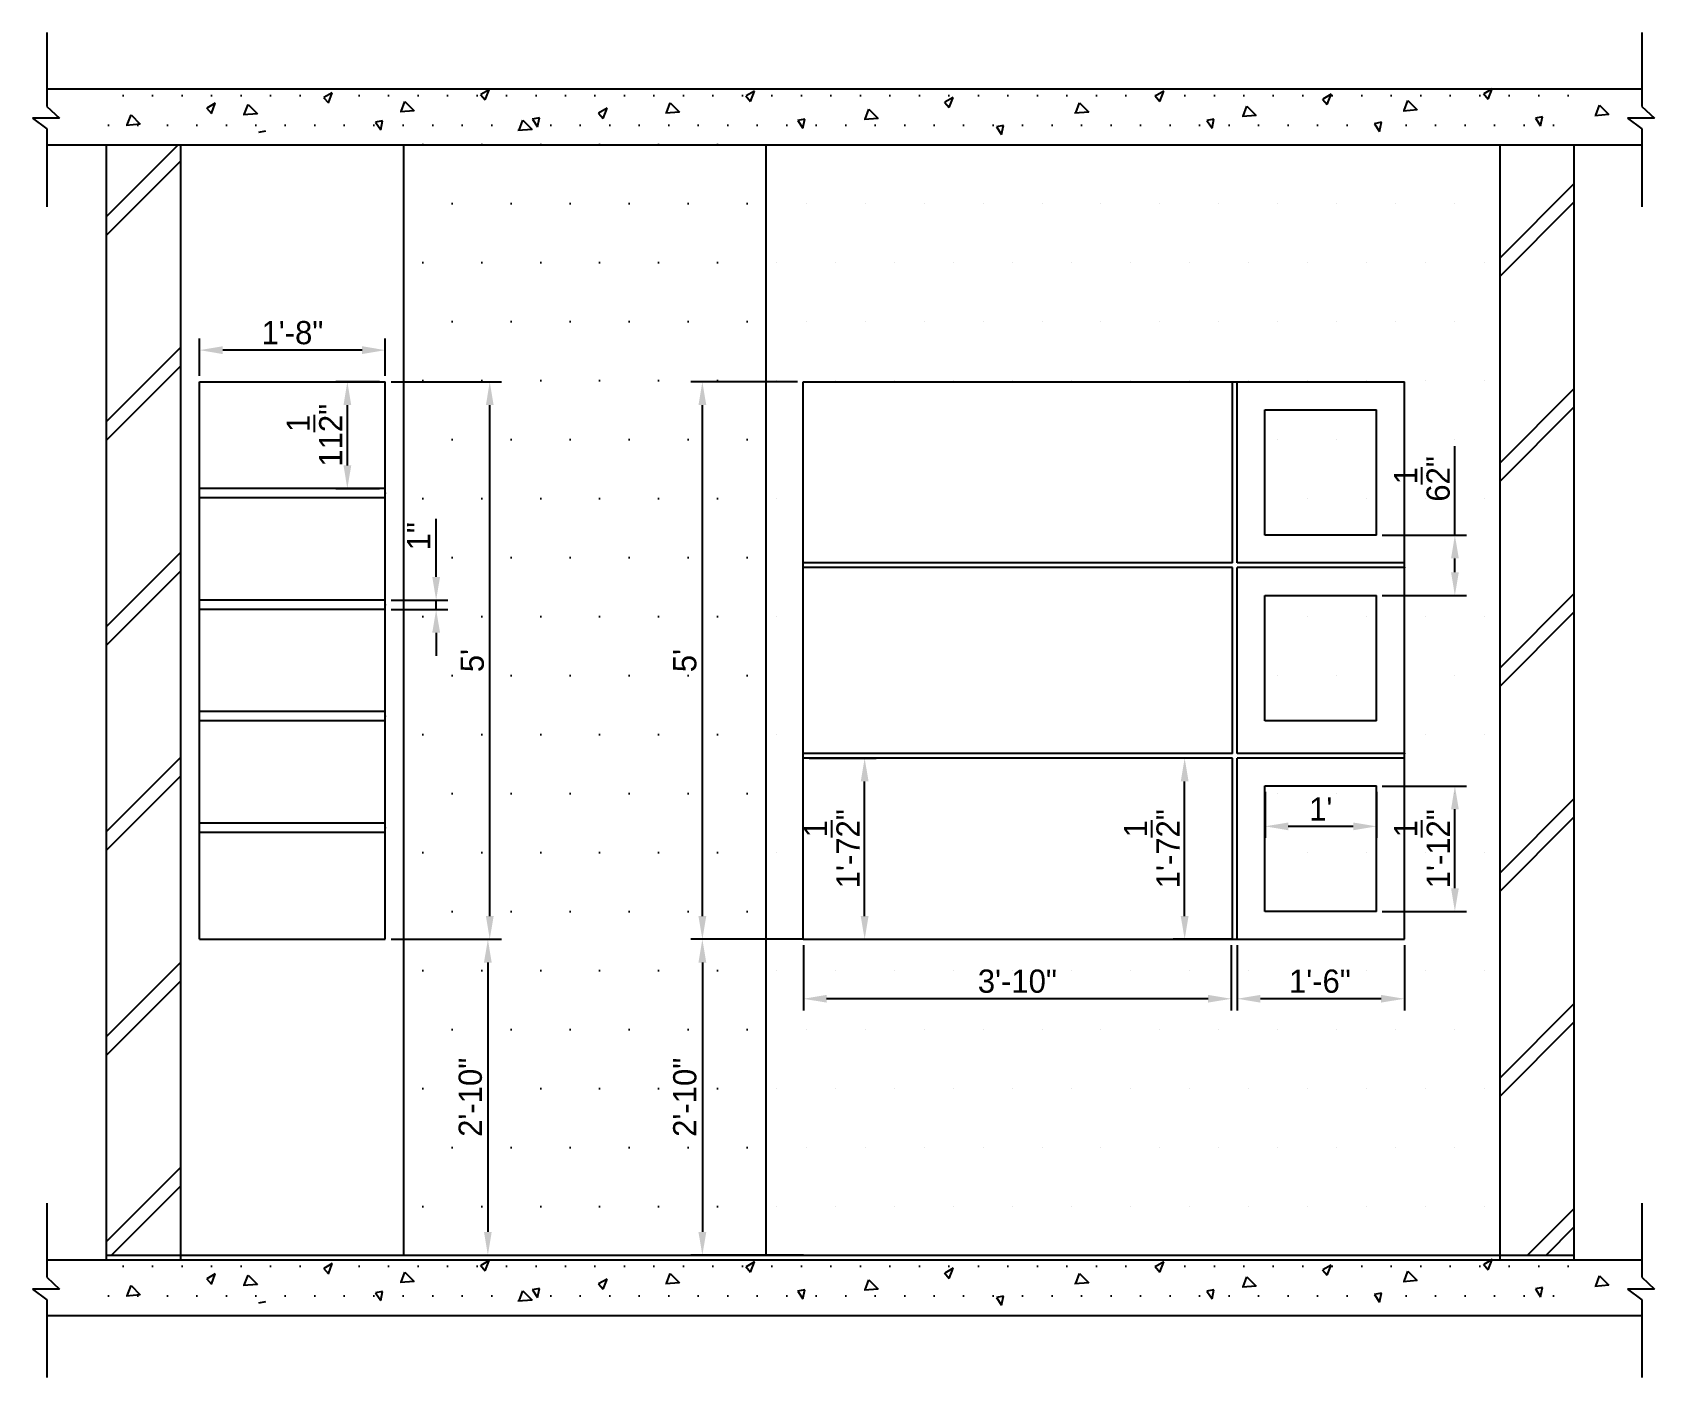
# Model space of a CAD drawing. Header units: millimetres. Extents: x 543 to 4497, y -1075 to 1315.
# Drawn here: x 3640.5 to 3815.1, y -609.1 to -464.3 of the extents above; entities that cross this region are included whole.
import ezdxf

# ---------------------------------------------------------------- set-up
doc = ezdxf.new("R2010")
doc.units = ezdxf.units.MM
doc.dimstyles.new('ISO-25', dxfattribs={"dimtxt": 2.5, "dimasz": 2.5, "dimexe": 1.25, "dimexo": 0.625, "dimtad": 1, "dimlunit": 4, "dimtxsty": 'Standard', "dimcen": 2.5, "dimadec": 0, "dimazin": 0, "dimtfac": 1, "dimtmove": 0, "dimatfit": 3, "dimfxl": 1, "dimarcsym": 0})

# ---------------------------------------------------------------- blocks, each defined once
blk = doc.blocks.new('*D64')
at = {"color": 0, "lineweight": -2}
for p, q in [((3658.49, -501.28), (3658.49, -497.25)), ((3678.49, -501.28), (3678.49, -497.25)), ((3675.99, -498.5), (3660.99, -498.5))]:
    blk.add_line(p, q, dxfattribs=at)
for points in [[(3660.99, -498.08), (3660.99, -498.92), (3658.49, -498.5)], [(3675.99, -498.08), (3675.99, -498.92), (3678.49, -498.5)]]:
    blk.add_solid(points, dxfattribs=at)
at = {"layer": 'Defpoints', "color": 0, "lineweight": -2}
for p in [(3658.49, -498.5), (3658.49, -501.91), (3678.49, -501.91)]:
    blk.add_point(p, dxfattribs=at)
at = {"color": 0, "lineweight": -2, "insert": (3668.49, -496.63), "char_height": 2.5, "attachment_point": 5}
blk.add_mtext('1\'-8"', dxfattribs=at)
blk = doc.blocks.new('*D65')
at = {"color": 0, "lineweight": -2}
for p, q in [((3677.86, -501.91), (3673.15, -501.91)), ((3674.4, -510.91), (3674.4, -504.41)), ((3677.86, -513.41), (3673.15, -513.41))]:
    blk.add_line(p, q, dxfattribs=at)
for points in [[(3673.99, -504.41), (3674.82, -504.41), (3674.4, -501.91)], [(3673.99, -510.91), (3674.82, -510.91), (3674.4, -513.41)]]:
    blk.add_solid(points, dxfattribs=at)
at = {"layer": 'Defpoints', "color": 0, "lineweight": -2}
for p in [(3674.4, -501.91), (3678.49, -501.91), (3678.49, -513.41)]:
    blk.add_point(p, dxfattribs=at)
at = {"color": 0, "lineweight": -2, "insert": (3670.86, -507.66), "char_height": 2.5, "attachment_point": 5, "rotation": 90}
blk.add_mtext('11{\\H1.000000x;\\S1/2;}"', dxfattribs=at)
blk = doc.blocks.new('*D66')
at = {"color": 0, "lineweight": -2}
for p, q in [((3683.96, -522.91), (3683.96, -516.66)), ((3679.11, -525.41), (3685.21, -525.41)), ((3683.96, -526.41), (3683.96, -525.41)), ((3679.11, -526.41), (3685.21, -526.41)), ((3683.96, -528.91), (3683.96, -531.41))]:
    blk.add_line(p, q, dxfattribs=at)
for points in [[(3683.54, -522.91), (3684.38, -522.91), (3683.96, -525.41)], [(3683.54, -528.91), (3684.38, -528.91), (3683.96, -526.41)]]:
    blk.add_solid(points, dxfattribs=at)
at = {"layer": 'Defpoints', "color": 0, "lineweight": -2}
for p in [(3678.49, -525.41), (3683.96, -525.41), (3678.49, -526.41)]:
    blk.add_point(p, dxfattribs=at)
at = {"color": 0, "lineweight": -2, "insert": (3682.08, -518.53), "char_height": 2.5, "attachment_point": 5, "rotation": 90}
blk.add_mtext('1"', dxfattribs=at)
blk = doc.blocks.new('*D67')
at = {"color": 0, "lineweight": -2}
for p, q in [((3679.11, -501.91), (3690.98, -501.91)), ((3689.73, -559.41), (3689.73, -504.41)), ((3679.11, -561.91), (3690.98, -561.91))]:
    blk.add_line(p, q, dxfattribs=at)
for points in [[(3689.32, -504.41), (3690.15, -504.41), (3689.73, -501.91)], [(3689.32, -559.41), (3690.15, -559.41), (3689.73, -561.91)]]:
    blk.add_solid(points, dxfattribs=at)
at = {"layer": 'Defpoints', "color": 0, "lineweight": -2}
for p in [(3678.49, -501.91), (3689.73, -501.91), (3678.49, -561.91)]:
    blk.add_point(p, dxfattribs=at)
at = {"color": 0, "lineweight": -2, "insert": (3687.86, -531.91), "char_height": 2.5, "attachment_point": 5, "rotation": 90}
blk.add_mtext("5'", dxfattribs=at)
blk = doc.blocks.new('*D68')
at = {"color": 0, "lineweight": -2}
for p, q in [((3679.11, -561.91), (3690.78, -561.91)), ((3689.53, -564.41), (3689.53, -593.41)), ((3679.11, -595.91), (3690.78, -595.91))]:
    blk.add_line(p, q, dxfattribs=at)
for points in [[(3689.11, -564.41), (3689.94, -564.41), (3689.53, -561.91)], [(3689.11, -593.41), (3689.94, -593.41), (3689.53, -595.91)]]:
    blk.add_solid(points, dxfattribs=at)
at = {"layer": 'Defpoints', "color": 0, "lineweight": -2}
for p in [(3678.49, -561.91), (3678.49, -595.91), (3689.53, -595.91)]:
    blk.add_point(p, dxfattribs=at)
at = {"color": 0, "lineweight": -2, "insert": (3687.65, -578.91), "char_height": 2.5, "attachment_point": 5, "rotation": 90}
blk.add_mtext('2\'-10"', dxfattribs=at)
blk = doc.blocks.new('*D69')
at = {"color": 0, "lineweight": -2}
for p, q in [((3724.11, -542.41), (3731.34, -542.41)), ((3730.09, -559.41), (3730.09, -544.91)), ((3724.11, -561.91), (3731.34, -561.91))]:
    blk.add_line(p, q, dxfattribs=at)
for points in [[(3729.67, -544.91), (3730.51, -544.91), (3730.09, -542.41)], [(3729.67, -559.41), (3730.51, -559.41), (3730.09, -561.91)]]:
    blk.add_solid(points, dxfattribs=at)
at = {"layer": 'Defpoints', "color": 0, "lineweight": -2}
for p in [(3723.49, -542.41), (3730.09, -542.41), (3723.49, -561.91)]:
    blk.add_point(p, dxfattribs=at)
at = {"color": 0, "lineweight": -2, "insert": (3726.55, -552.16), "char_height": 2.5, "attachment_point": 5, "rotation": 90}
blk.add_mtext('1\'-7{\\H1.000000x;\\S1/2;}"', dxfattribs=at)
blk = doc.blocks.new('*D70')
at = {"color": 0, "lineweight": -2}
for p, q in [((3773.19, -546.03), (3773.19, -551)), ((3785.19, -546.03), (3785.19, -551)), ((3782.69, -549.75), (3775.69, -549.75))]:
    blk.add_line(p, q, dxfattribs=at)
for points in [[(3775.69, -549.34), (3775.69, -550.17), (3773.19, -549.75)], [(3782.69, -549.34), (3782.69, -550.17), (3785.19, -549.75)]]:
    blk.add_solid(points, dxfattribs=at)
at = {"layer": 'Defpoints', "color": 0, "lineweight": -2}
for p in [(3773.19, -545.41), (3785.19, -545.41), (3773.19, -549.75)]:
    blk.add_point(p, dxfattribs=at)
at = {"color": 0, "lineweight": -2, "insert": (3779.19, -547.88), "char_height": 2.5, "attachment_point": 5}
blk.add_mtext("1'", dxfattribs=at)
blk = doc.blocks.new('*D71')
at = {"color": 0, "lineweight": -2}
for p, q in [((3785.81, -545.41), (3794.88, -545.41)), ((3793.63, -556.41), (3793.63, -547.91)), ((3785.81, -558.91), (3794.88, -558.91))]:
    blk.add_line(p, q, dxfattribs=at)
for points in [[(3793.22, -547.91), (3794.05, -547.91), (3793.63, -545.41)], [(3793.22, -556.41), (3794.05, -556.41), (3793.63, -558.91)]]:
    blk.add_solid(points, dxfattribs=at)
at = {"layer": 'Defpoints', "color": 0, "lineweight": -2}
for p in [(3785.19, -545.41), (3793.63, -545.41), (3785.19, -558.91)]:
    blk.add_point(p, dxfattribs=at)
at = {"color": 0, "lineweight": -2, "insert": (3790.09, -552.16), "char_height": 2.5, "attachment_point": 5, "rotation": 90}
blk.add_mtext('1\'-1{\\H1.000000x;\\S1/2;}"', dxfattribs=at)
blk = doc.blocks.new('*D72')
at = {"color": 0, "lineweight": -2}
for p, q in [((3722.86, -501.91), (3711.37, -501.91)), ((3712.62, -559.41), (3712.62, -504.41)), ((3722.86, -561.91), (3711.37, -561.91))]:
    blk.add_line(p, q, dxfattribs=at)
for points in [[(3712.2, -504.41), (3713.04, -504.41), (3712.62, -501.91)], [(3712.2, -559.41), (3713.04, -559.41), (3712.62, -561.91)]]:
    blk.add_solid(points, dxfattribs=at)
at = {"layer": 'Defpoints', "color": 0, "lineweight": -2}
for p in [(3712.62, -501.91), (3723.49, -501.91), (3723.49, -561.91)]:
    blk.add_point(p, dxfattribs=at)
at = {"color": 0, "lineweight": -2, "insert": (3710.74, -531.91), "char_height": 2.5, "attachment_point": 5, "rotation": 90}
blk.add_mtext("5'", dxfattribs=at)
blk = doc.blocks.new('*D73')
at = {"color": 0, "lineweight": -2}
for p, q in [((3723.49, -561.91), (3711.37, -561.91)), ((3712.62, -564.41), (3712.62, -593.41)), ((3723.49, -595.91), (3711.37, -595.91))]:
    blk.add_line(p, q, dxfattribs=at)
for points in [[(3712.2, -564.41), (3713.04, -564.41), (3712.62, -561.91)], [(3712.2, -593.41), (3713.04, -593.41), (3712.62, -595.91)]]:
    blk.add_solid(points, dxfattribs=at)
at = {"layer": 'Defpoints', "color": 0, "lineweight": -2}
for p in [(3724.11, -561.91), (3712.62, -595.91), (3724.11, -595.91)]:
    blk.add_point(p, dxfattribs=at)
at = {"color": 0, "lineweight": -2, "insert": (3710.74, -578.91), "char_height": 2.5, "attachment_point": 5, "rotation": 90}
blk.add_mtext('2\'-10"', dxfattribs=at)
blk = doc.blocks.new('*D74')
at = {"color": 0, "lineweight": -2}
for p, q in [((3769.56, -542.41), (3763.29, -542.41)), ((3764.54, -559.41), (3764.54, -544.91)), ((3769.56, -561.91), (3763.29, -561.91))]:
    blk.add_line(p, q, dxfattribs=at)
for points in [[(3764.12, -544.91), (3764.96, -544.91), (3764.54, -542.41)], [(3764.12, -559.41), (3764.96, -559.41), (3764.54, -561.91)]]:
    blk.add_solid(points, dxfattribs=at)
at = {"layer": 'Defpoints', "color": 0, "lineweight": -2}
for p in [(3764.54, -542.41), (3770.19, -542.41), (3770.19, -561.91)]:
    blk.add_point(p, dxfattribs=at)
at = {"color": 0, "lineweight": -2, "insert": (3761, -552.16), "char_height": 2.5, "attachment_point": 5, "rotation": 90}
blk.add_mtext('1\'-7{\\H1.000000x;\\S1/2;}"', dxfattribs=at)
blk = doc.blocks.new('*D75')
at = {"color": 0, "lineweight": -2}
for p, q in [((3793.63, -518.41), (3793.63, -508.82)), ((3785.81, -518.41), (3794.88, -518.41)), ((3793.63, -522.41), (3793.63, -520.91)), ((3785.81, -524.91), (3794.88, -524.91))]:
    blk.add_line(p, q, dxfattribs=at)
for points in [[(3793.22, -520.91), (3794.05, -520.91), (3793.63, -518.41)], [(3793.22, -522.41), (3794.05, -522.41), (3793.63, -524.91)]]:
    blk.add_solid(points, dxfattribs=at)
at = {"layer": 'Defpoints', "color": 0, "lineweight": -2}
for p in [(3785.19, -518.41), (3793.63, -518.41), (3785.19, -524.91)]:
    blk.add_point(p, dxfattribs=at)
at = {"color": 0, "lineweight": -2, "insert": (3790.09, -512.36), "char_height": 2.5, "attachment_point": 5, "rotation": 90}
blk.add_mtext('6{\\H1.000000x;\\S1/2;}"', dxfattribs=at)
blk = doc.blocks.new('*D76')
at = {"color": 0, "lineweight": -2}
for p, q in [((3770.19, -562.53), (3770.19, -569.56)), ((3788.19, -562.53), (3788.19, -569.56)), ((3785.69, -568.31), (3772.69, -568.31))]:
    blk.add_line(p, q, dxfattribs=at)
for points in [[(3772.69, -567.89), (3772.69, -568.72), (3770.19, -568.31)], [(3785.69, -567.89), (3785.69, -568.72), (3788.19, -568.31)]]:
    blk.add_solid(points, dxfattribs=at)
at = {"layer": 'Defpoints', "color": 0, "lineweight": -2}
for p in [(3770.19, -561.91), (3788.19, -561.91), (3770.19, -568.31)]:
    blk.add_point(p, dxfattribs=at)
at = {"color": 0, "lineweight": -2, "insert": (3779.1, -566.43), "char_height": 2.5, "attachment_point": 5}
blk.add_mtext('1\'-6"', dxfattribs=at)
blk = doc.blocks.new('*D77')
at = {"color": 0, "lineweight": -2}
for p, q in [((3723.49, -562.53), (3723.49, -569.56)), ((3769.56, -562.53), (3769.56, -569.56)), ((3767.06, -568.31), (3725.99, -568.31))]:
    blk.add_line(p, q, dxfattribs=at)
for points in [[(3725.99, -567.89), (3725.99, -568.72), (3723.49, -568.31)], [(3767.06, -567.89), (3767.06, -568.72), (3769.56, -568.31)]]:
    blk.add_solid(points, dxfattribs=at)
at = {"layer": 'Defpoints', "color": 0, "lineweight": -2}
for p in [(3723.49, -561.91), (3769.56, -561.91), (3723.49, -568.31)]:
    blk.add_point(p, dxfattribs=at)
at = {"color": 0, "lineweight": -2, "insert": (3746.53, -566.43), "char_height": 2.5, "attachment_point": 5}
blk.add_mtext('3\'-10"', dxfattribs=at)

msp = doc.modelspace()

# ---------------------------------------------------------------- hatches: boundary and pattern name
at = {"lineweight": -2}
h = msp.add_hatch(dxfattribs=at)
h.set_pattern_fill('DOTS', color=256, scale=2, style=0)
h.set_pattern_definition([(0, (391.1214, 8.3294), (1.5875, 3.175), [0, -3.175])])
h.paths.add_polyline_path([(3806.489, -470.406), (3797.64, -470.406), (3797.23, -471.485), (3796.741, -470.911), (3797.604, -470.406), (3648.489, -470.406), (3648.489, -476.406), (3806.489, -476.406)])
h.paths.add_polyline_path([(3738.714, -471.827), (3739.624, -471.295), (3739.204, -472.401)], flags=16)
h.paths.add_polyline_path([(3731.558, -473.558), (3730.143, -473.67), (3730.555, -472.557)], flags=16)
h.paths.add_polyline_path([(3745.038, -474.304), (3744.837, -475.287), (3744.272, -474.457)], flags=16)
h.paths.add_polyline_path([(3723.643, -473.625), (3723.442, -474.608), (3722.877, -473.778)], flags=16)
h.paths.add_polyline_path([(3752.802, -472.992), (3753.215, -471.879), (3754.217, -472.88)], flags=16)
h.paths.add_polyline_path([(3718.229, -470.616), (3717.809, -471.721), (3717.319, -471.148)], flags=16)
h.paths.add_polyline_path([(3761.374, -471.149), (3762.284, -470.617), (3761.863, -471.723)], flags=16)
h.paths.add_polyline_path([(3710.163, -472.879), (3708.748, -472.99), (3709.16, -471.878)], flags=16)
h.paths.add_polyline_path([(3767.698, -473.626), (3767.497, -474.609), (3766.931, -473.779)], flags=16)
h.paths.add_polyline_path([(3702.361, -472.472), (3701.94, -473.578), (3701.451, -473.004)], flags=16)
h.paths.add_polyline_path([(3770.831, -473.342), (3771.244, -472.229), (3772.246, -473.23)], flags=16)
h.paths.add_polyline_path([(3695.085, -473.479), (3694.884, -474.462), (3694.318, -473.632)], flags=16)
h.paths.add_polyline_path([(3694.294, -474.735), (3692.879, -474.846), (3693.292, -473.734)], flags=16)
h.paths.add_polyline_path([(3779.403, -471.499), (3780.313, -470.967), (3779.892, -472.073)], flags=16)
h.paths.add_polyline_path([(3689.671, -470.47), (3689.25, -471.575), (3688.761, -471.002)], flags=16)
h.paths.add_polyline_path([(3785.726, -473.976), (3785.525, -474.96), (3784.96, -474.129)], flags=16)
h.paths.add_polyline_path([(3788.169, -472.753), (3788.582, -471.641), (3789.584, -472.642)], flags=16)
h.paths.add_polyline_path([(3681.604, -472.733), (3680.189, -472.844), (3680.602, -471.732)], flags=16)
h.paths.add_polyline_path([(3678.192, -473.802), (3677.991, -474.785), (3677.426, -473.955)], flags=16)
h.paths.add_polyline_path([(3672.778, -470.793), (3672.358, -471.899), (3671.868, -471.325)], flags=16)
h.paths.add_polyline_path([(3803.064, -473.388), (3802.864, -474.371), (3802.298, -473.541)], flags=16)
h.paths.add_polyline_path([(3664.712, -473.056), (3663.297, -473.167), (3663.709, -472.055)], flags=16)
h.paths.add_polyline_path([(3660.18, -471.923), (3659.759, -473.029), (3659.27, -472.455)], flags=16)
h.paths.add_polyline_path([(3652.113, -474.186), (3650.698, -474.298), (3651.111, -473.185)], flags=16)
h = msp.add_hatch()
h.set_pattern_fill('DOTS', color=256, scale=4, style=0)
h.set_pattern_definition([(0, (609.108, -831.972), (3.175, 6.35), [0, -6.35])])
h.paths.add_polyline_path([(3719.489, -470.406), (3680.489, -470.406), (3680.489, -595.906), (3719.489, -595.906)])
h = msp.add_hatch(dxfattribs=at)
h.set_pattern_fill('DOTS', color=256, scale=2, style=0)
h.set_pattern_definition([(0, (391.1214, -117.6706), (1.5875, 3.175), [0, -3.175])])
h.paths.add_polyline_path([(3806.489, -596.406), (3797.64, -596.406), (3797.23, -597.485), (3796.741, -596.911), (3797.604, -596.406), (3648.489, -596.406), (3648.489, -602.406), (3806.489, -602.406)])
h.paths.add_polyline_path([(3738.714, -597.827), (3739.624, -597.295), (3739.204, -598.401)], flags=16)
h.paths.add_polyline_path([(3731.558, -599.558), (3730.143, -599.67), (3730.555, -598.557)], flags=16)
h.paths.add_polyline_path([(3745.038, -600.304), (3744.837, -601.287), (3744.272, -600.457)], flags=16)
h.paths.add_polyline_path([(3723.643, -599.625), (3723.442, -600.608), (3722.877, -599.778)], flags=16)
h.paths.add_polyline_path([(3752.802, -598.992), (3753.215, -597.879), (3754.217, -598.88)], flags=16)
h.paths.add_polyline_path([(3718.229, -596.616), (3717.809, -597.721), (3717.319, -597.148)], flags=16)
h.paths.add_polyline_path([(3761.374, -597.149), (3762.284, -596.617), (3761.863, -597.723)], flags=16)
h.paths.add_polyline_path([(3710.163, -598.879), (3708.748, -598.99), (3709.16, -597.878)], flags=16)
h.paths.add_polyline_path([(3767.698, -599.626), (3767.497, -600.609), (3766.931, -599.779)], flags=16)
h.paths.add_polyline_path([(3702.361, -598.472), (3701.94, -599.578), (3701.451, -599.004)], flags=16)
h.paths.add_polyline_path([(3770.831, -599.342), (3771.244, -598.229), (3772.246, -599.23)], flags=16)
h.paths.add_polyline_path([(3695.085, -599.479), (3694.884, -600.462), (3694.318, -599.632)], flags=16)
h.paths.add_polyline_path([(3694.294, -600.735), (3692.879, -600.846), (3693.292, -599.734)], flags=16)
h.paths.add_polyline_path([(3779.403, -597.499), (3780.313, -596.967), (3779.892, -598.073)], flags=16)
h.paths.add_polyline_path([(3689.671, -596.47), (3689.25, -597.575), (3688.761, -597.002)], flags=16)
h.paths.add_polyline_path([(3785.726, -599.976), (3785.525, -600.96), (3784.96, -600.129)], flags=16)
h.paths.add_polyline_path([(3788.169, -598.753), (3788.582, -597.641), (3789.584, -598.642)], flags=16)
h.paths.add_polyline_path([(3681.604, -598.733), (3680.189, -598.844), (3680.602, -597.732)], flags=16)
h.paths.add_polyline_path([(3678.192, -599.802), (3677.991, -600.785), (3677.426, -599.955)], flags=16)
h.paths.add_polyline_path([(3672.778, -596.793), (3672.358, -597.899), (3671.868, -597.325)], flags=16)
h.paths.add_polyline_path([(3803.064, -599.388), (3802.864, -600.371), (3802.298, -599.541)], flags=16)
h.paths.add_polyline_path([(3664.712, -599.056), (3663.297, -599.167), (3663.709, -598.055)], flags=16)
h.paths.add_polyline_path([(3660.18, -597.923), (3659.759, -599.029), (3659.27, -598.455)], flags=16)
h.paths.add_polyline_path([(3652.113, -600.186), (3650.698, -600.298), (3651.111, -599.185)], flags=16)

# ---------------------------------------------------------------- linework, layer by layer
for p, q in [((3642.063, -464.307), (3642.063, -472.285)), ((3813.766, -464.307), (3813.766, -472.285)), ((3813.766, -470.406), (3642.063, -470.406)), ((3671.848, -471.301), (3672.358, -471.899)), ((3672.778, -470.793), (3671.87, -471.324)), ((3672.358, -471.899), (3672.778, -470.793)), ((3688.741, -470.978), (3689.25, -471.575)), ((3689.671, -470.47), (3688.763, -471)), ((3689.25, -471.575), (3689.671, -470.47)), ((3717.299, -471.124), (3717.809, -471.721)), ((3718.229, -470.616), (3717.321, -471.146)), ((3717.809, -471.721), (3718.229, -470.616)), ((3739.624, -471.295), (3738.716, -471.826)), ((3739.204, -472.401), (3739.624, -471.295)), ((3761.354, -471.126), (3761.863, -471.723)), ((3762.284, -470.617), (3761.376, -471.148)), ((3761.863, -471.723), (3762.284, -470.617)), ((3779.383, -471.476), (3779.892, -472.073)), ((3780.313, -470.967), (3779.405, -471.498)), ((3779.892, -472.073), (3780.313, -470.967)), ((3796.721, -470.887), (3797.23, -471.485)), ((3797.651, -470.379), (3796.743, -470.91)), ((3797.23, -471.485), (3797.651, -470.379)), ((3642.063, -472.285), (3643.423, -473.548)), ((3650.71, -474.266), (3651.111, -473.185)), ((3651.111, -473.185), (3652.113, -474.186)), ((3659.25, -472.432), (3659.759, -473.029)), ((3660.18, -471.923), (3659.272, -472.454)), ((3659.759, -473.029), (3660.18, -471.923)), ((3664.712, -473.056), (3663.188, -473.176)), ((3663.308, -473.136), (3663.709, -472.055)), ((3663.709, -472.055), (3664.712, -473.056)), ((3681.604, -472.733), (3680.081, -472.853)), ((3680.201, -472.813), (3680.602, -471.732)), ((3680.602, -471.732), (3681.604, -472.733)), ((3701.431, -472.98), (3701.94, -473.578)), ((3702.361, -472.472), (3701.453, -473.003)), ((3701.94, -473.578), (3702.361, -472.472)), ((3710.163, -472.879), (3708.639, -472.999)), ((3708.759, -472.959), (3709.16, -471.878)), ((3709.16, -471.878), (3710.163, -472.879)), ((3730.154, -473.638), (3730.555, -472.557)), ((3730.555, -472.557), (3731.558, -473.558)), ((3738.694, -471.804), (3739.204, -472.401)), ((3754.217, -472.88), (3752.694, -473)), ((3752.814, -472.96), (3753.215, -471.879)), ((3753.215, -471.879), (3754.217, -472.88)), ((3772.246, -473.23), (3770.723, -473.35)), ((3770.843, -473.31), (3771.244, -472.229)), ((3771.244, -472.229), (3772.246, -473.23)), ((3789.584, -472.642), (3788.061, -472.762)), ((3788.181, -472.722), (3788.582, -471.641)), ((3788.582, -471.641), (3789.584, -472.642)), ((3810.205, -473.146), (3808.681, -473.266)), ((3808.802, -473.226), (3809.203, -472.145)), ((3809.203, -472.145), (3810.205, -473.146)), ((3813.766, -472.285), (3815.126, -473.548)), ((3643.423, -473.548), (3640.5, -473.548)), ((3640.5, -473.548), (3642.063, -474.694)), ((3642.063, -474.694), (3642.063, -483.076)), ((3652.113, -474.186), (3650.59, -474.306)), ((3665.593, -474.932), (3664.823, -475.086)), ((3678.192, -473.802), (3677.422, -473.956)), ((3677.428, -473.959), (3677.991, -474.785)), ((3677.991, -474.785), (3678.192, -473.802)), ((3694.294, -474.735), (3692.77, -474.855)), ((3692.891, -474.815), (3693.292, -473.734)), ((3693.292, -473.734), (3694.294, -474.735)), ((3695.085, -473.479), (3694.314, -473.632)), ((3694.321, -473.636), (3694.884, -474.462)), ((3694.884, -474.462), (3695.085, -473.479)), ((3723.643, -473.625), (3722.873, -473.779)), ((3722.88, -473.782), (3723.442, -474.608)), ((3723.442, -474.608), (3723.643, -473.625)), ((3731.558, -473.558), (3730.034, -473.678)), ((3745.038, -474.304), (3744.268, -474.458)), ((3744.275, -474.461), (3744.837, -475.287)), ((3744.837, -475.287), (3745.038, -474.304)), ((3767.698, -473.626), (3766.927, -473.78)), ((3766.934, -473.783), (3767.497, -474.609)), ((3767.497, -474.609), (3767.698, -473.626)), ((3785.726, -473.976), (3784.956, -474.13)), ((3784.963, -474.134), (3785.525, -474.96)), ((3785.525, -474.96), (3785.726, -473.976)), ((3803.064, -473.388), (3802.294, -473.542)), ((3802.301, -473.545), (3802.864, -474.371)), ((3802.864, -474.371), (3803.064, -473.388)), ((3815.126, -473.548), (3812.204, -473.548)), ((3812.204, -473.548), (3813.766, -474.694)), ((3813.766, -474.694), (3813.766, -483.076)), ((3642.063, -476.406), (3813.766, -476.406)), ((3648.489, -484.123), (3656.205, -476.406)), ((3648.489, -596.406), (3648.489, -476.406)), ((3656.489, -596.406), (3656.489, -476.406)), ((3680.489, -595.906), (3680.489, -476.406)), ((3719.489, -595.906), (3719.489, -476.406)), ((3720.608, -476.372), (3720.608, -476.372)), ((3726.958, -476.372), (3726.958, -476.372)), ((3733.308, -476.372), (3733.308, -476.372)), ((3739.658, -476.372), (3739.658, -476.372)), ((3746.008, -476.372), (3746.008, -476.372)), ((3752.358, -476.372), (3752.358, -476.372)), ((3758.708, -476.372), (3758.708, -476.372)), ((3765.058, -476.372), (3765.058, -476.372)), ((3771.408, -476.372), (3771.408, -476.372)), ((3777.758, -476.372), (3777.758, -476.372)), ((3784.108, -476.372), (3784.108, -476.372)), ((3790.458, -476.372), (3790.458, -476.372)), ((3796.808, -476.372), (3796.808, -476.372)), ((3798.489, -596.406), (3798.489, -476.406)), ((3806.489, -596.406), (3806.489, -476.406)), ((3648.489, -486.123), (3656.489, -478.123)), ((3798.489, -488.555), (3806.489, -480.555)), ((3723.783, -482.722), (3723.783, -482.722)), ((3730.133, -482.722), (3730.133, -482.722)), ((3736.483, -482.722), (3736.483, -482.722)), ((3742.833, -482.722), (3742.833, -482.722)), ((3749.183, -482.722), (3749.183, -482.722)), ((3755.533, -482.722), (3755.533, -482.722)), ((3761.883, -482.722), (3761.883, -482.722)), ((3768.233, -482.722), (3768.233, -482.722)), ((3774.583, -482.722), (3774.583, -482.722)), ((3780.933, -482.722), (3780.933, -482.722)), ((3787.283, -482.722), (3787.283, -482.722)), ((3793.633, -482.722), (3793.633, -482.722)), ((3798.489, -490.555), (3806.489, -482.555)), ((3720.608, -489.072), (3720.608, -489.072)), ((3726.958, -489.072), (3726.958, -489.072)), ((3733.308, -489.072), (3733.308, -489.072)), ((3739.658, -489.072), (3739.658, -489.072)), ((3746.008, -489.072), (3746.008, -489.072)), ((3752.358, -489.072), (3752.358, -489.072)), ((3758.708, -489.072), (3758.708, -489.072)), ((3765.058, -489.072), (3765.058, -489.072)), ((3771.408, -489.072), (3771.408, -489.072)), ((3777.758, -489.072), (3777.758, -489.072)), ((3784.108, -489.072), (3784.108, -489.072)), ((3790.458, -489.072), (3790.458, -489.072)), ((3796.808, -489.072), (3796.808, -489.072)), ((3723.783, -495.422), (3723.783, -495.422)), ((3730.133, -495.422), (3730.133, -495.422)), ((3736.483, -495.422), (3736.483, -495.422)), ((3742.833, -495.422), (3742.833, -495.422)), ((3749.183, -495.422), (3749.183, -495.422)), ((3755.533, -495.422), (3755.533, -495.422)), ((3761.883, -495.422), (3761.883, -495.422)), ((3768.233, -495.422), (3768.233, -495.422)), ((3774.583, -495.422), (3774.583, -495.422)), ((3780.933, -495.422), (3780.933, -495.422)), ((3787.283, -495.422), (3787.283, -495.422)), ((3793.633, -495.422), (3793.633, -495.422)), ((3648.489, -506.184), (3656.489, -498.184)), ((3648.489, -508.184), (3656.489, -500.184)), ((3658.489, -561.906), (3658.489, -501.906)), ((3658.489, -501.906), (3678.489, -501.906)), ((3678.489, -561.906), (3678.489, -501.906)), ((3720.608, -501.772), (3720.608, -501.772)), ((3723.489, -561.906), (3723.489, -501.906)), ((3723.489, -501.906), (3788.189, -501.906)), ((3726.958, -501.772), (3726.958, -501.772)), ((3733.308, -501.772), (3733.308, -501.772)), ((3739.658, -501.772), (3739.658, -501.772)), ((3746.008, -501.772), (3746.008, -501.772)), ((3752.358, -501.772), (3752.358, -501.772)), ((3758.708, -501.772), (3758.708, -501.772)), ((3765.058, -501.772), (3765.058, -501.772)), ((3769.689, -521.406), (3769.689, -501.906)), ((3770.189, -521.406), (3770.189, -501.906)), ((3771.408, -501.772), (3771.408, -501.772)), ((3777.758, -501.772), (3777.758, -501.772)), ((3784.108, -501.772), (3784.108, -501.772)), ((3788.189, -561.906), (3788.189, -501.906)), ((3790.458, -501.772), (3790.458, -501.772)), ((3796.808, -501.772), (3796.808, -501.772)), ((3798.489, -510.617), (3806.489, -502.617)), ((3798.489, -512.617), (3806.489, -504.617)), ((3773.189, -518.406), (3773.189, -504.906)), ((3773.189, -504.906), (3785.189, -504.906)), ((3785.189, -518.406), (3785.189, -504.906)), ((3774.583, -508.122), (3774.583, -508.122)), ((3780.933, -508.122), (3780.933, -508.122)), ((3793.633, -508.122), (3793.633, -508.122)), ((3678.489, -513.406), (3658.489, -513.406)), ((3678.489, -514.406), (3658.489, -514.406)), ((3720.608, -514.472), (3720.608, -514.472)), ((3777.758, -514.472), (3777.758, -514.472)), ((3784.108, -514.472), (3784.108, -514.472)), ((3790.458, -514.472), (3790.458, -514.472)), ((3796.808, -514.472), (3796.808, -514.472)), ((3785.189, -518.406), (3773.189, -518.406)), ((3648.489, -528.246), (3656.489, -520.246)), ((3769.689, -521.406), (3723.489, -521.406)), ((3769.689, -521.906), (3723.489, -521.906)), ((3769.689, -541.906), (3769.689, -521.906)), ((3788.189, -521.406), (3770.189, -521.406)), ((3770.189, -541.906), (3770.189, -521.906)), ((3788.189, -521.906), (3770.189, -521.906)), ((3793.633, -520.822), (3793.633, -520.822)), ((3648.489, -530.246), (3656.489, -522.246)), ((3678.489, -525.406), (3658.489, -525.406)), ((3773.189, -538.406), (3773.189, -524.906)), ((3773.189, -524.906), (3785.189, -524.906)), ((3785.189, -538.406), (3785.189, -524.906)), ((3798.489, -532.678), (3806.489, -524.678)), ((3678.489, -526.406), (3658.489, -526.406)), ((3720.608, -527.172), (3720.608, -527.172)), ((3777.758, -527.172), (3777.758, -527.172)), ((3784.108, -527.172), (3784.108, -527.172)), ((3790.458, -527.172), (3790.458, -527.172)), ((3796.808, -527.172), (3796.808, -527.172)), ((3798.489, -534.678), (3806.489, -526.678)), ((3774.583, -533.522), (3774.583, -533.522)), ((3780.933, -533.522), (3780.933, -533.522)), ((3793.633, -533.522), (3793.633, -533.522)), ((3678.489, -537.406), (3658.489, -537.406)), ((3678.489, -538.406), (3658.489, -538.406)), ((3785.189, -538.406), (3773.189, -538.406)), ((3720.608, -539.872), (3720.608, -539.872)), ((3790.458, -539.872), (3790.458, -539.872)), ((3796.808, -539.872), (3796.808, -539.872)), ((3648.489, -550.308), (3656.489, -542.308)), ((3769.689, -541.906), (3723.489, -541.906)), ((3769.689, -542.406), (3723.489, -542.406)), ((3769.689, -561.906), (3769.689, -542.406)), ((3788.189, -541.906), (3770.189, -541.906)), ((3770.189, -561.906), (3770.189, -542.406)), ((3788.189, -542.406), (3770.189, -542.406)), ((3648.489, -552.308), (3656.489, -544.308)), ((3773.189, -558.906), (3773.189, -545.406)), ((3773.189, -545.406), (3785.189, -545.406)), ((3774.583, -546.222), (3774.583, -546.222)), ((3780.933, -546.222), (3780.933, -546.222)), ((3785.189, -558.906), (3785.189, -545.406)), ((3793.633, -546.222), (3793.633, -546.222)), ((3798.489, -554.74), (3806.489, -546.74)), ((3678.489, -549.406), (3658.489, -549.406)), ((3798.489, -556.74), (3806.489, -548.74)), ((3678.489, -550.406), (3658.489, -550.406)), ((3720.608, -552.572), (3720.608, -552.572)), ((3777.758, -552.572), (3777.758, -552.572)), ((3784.108, -552.572), (3784.108, -552.572)), ((3790.458, -552.572), (3790.458, -552.572)), ((3796.808, -552.572), (3796.808, -552.572)), ((3785.189, -558.906), (3773.189, -558.906)), ((3793.633, -558.922), (3793.633, -558.922)), ((3658.489, -561.906), (3678.489, -561.906)), ((3723.489, -561.906), (3788.189, -561.906)), ((3648.489, -572.37), (3656.489, -564.37)), ((3720.608, -565.272), (3720.608, -565.272)), ((3726.958, -565.272), (3726.958, -565.272)), ((3733.308, -565.272), (3733.308, -565.272)), ((3739.658, -565.272), (3739.658, -565.272)), ((3746.008, -565.272), (3746.008, -565.272)), ((3752.358, -565.272), (3752.358, -565.272)), ((3758.708, -565.272), (3758.708, -565.272)), ((3765.058, -565.272), (3765.058, -565.272)), ((3771.408, -565.272), (3771.408, -565.272)), ((3777.758, -565.272), (3777.758, -565.272)), ((3784.108, -565.272), (3784.108, -565.272)), ((3790.458, -565.272), (3790.458, -565.272)), ((3796.808, -565.272), (3796.808, -565.272)), ((3648.489, -574.37), (3656.489, -566.37)), ((3798.489, -576.802), (3806.489, -568.802)), ((3798.489, -578.802), (3806.489, -570.802)), ((3723.783, -571.622), (3723.783, -571.622)), ((3730.133, -571.622), (3730.133, -571.622)), ((3736.483, -571.622), (3736.483, -571.622)), ((3742.833, -571.622), (3742.833, -571.622)), ((3749.183, -571.622), (3749.183, -571.622)), ((3755.533, -571.622), (3755.533, -571.622)), ((3761.883, -571.622), (3761.883, -571.622)), ((3768.233, -571.622), (3768.233, -571.622)), ((3774.583, -571.622), (3774.583, -571.622)), ((3780.933, -571.622), (3780.933, -571.622)), ((3787.283, -571.622), (3787.283, -571.622)), ((3793.633, -571.622), (3793.633, -571.622)), ((3720.608, -577.972), (3720.608, -577.972)), ((3726.958, -577.972), (3726.958, -577.972)), ((3733.308, -577.972), (3733.308, -577.972)), ((3739.658, -577.972), (3739.658, -577.972)), ((3746.008, -577.972), (3746.008, -577.972)), ((3752.358, -577.972), (3752.358, -577.972)), ((3758.708, -577.972), (3758.708, -577.972)), ((3765.058, -577.972), (3765.058, -577.972)), ((3771.408, -577.972), (3771.408, -577.972)), ((3777.758, -577.972), (3777.758, -577.972)), ((3784.108, -577.972), (3784.108, -577.972)), ((3790.458, -577.972), (3790.458, -577.972)), ((3796.808, -577.972), (3796.808, -577.972)), ((3723.783, -584.322), (3723.783, -584.322)), ((3730.133, -584.322), (3730.133, -584.322)), ((3736.483, -584.322), (3736.483, -584.322)), ((3742.833, -584.322), (3742.833, -584.322)), ((3749.183, -584.322), (3749.183, -584.322)), ((3755.533, -584.322), (3755.533, -584.322)), ((3761.883, -584.322), (3761.883, -584.322)), ((3768.233, -584.322), (3768.233, -584.322)), ((3774.583, -584.322), (3774.583, -584.322)), ((3780.933, -584.322), (3780.933, -584.322)), ((3787.283, -584.322), (3787.283, -584.322)), ((3793.633, -584.322), (3793.633, -584.322)), ((3648.489, -594.431), (3656.489, -586.431)), ((3649.014, -595.906), (3656.489, -588.431)), ((3642.063, -590.307), (3642.063, -598.285)), ((3720.608, -590.672), (3720.608, -590.672)), ((3726.958, -590.672), (3726.958, -590.672)), ((3733.308, -590.672), (3733.308, -590.672)), ((3739.658, -590.672), (3739.658, -590.672)), ((3746.008, -590.672), (3746.008, -590.672)), ((3752.358, -590.672), (3752.358, -590.672)), ((3758.708, -590.672), (3758.708, -590.672)), ((3765.058, -590.672), (3765.058, -590.672)), ((3771.408, -590.672), (3771.408, -590.672)), ((3777.758, -590.672), (3777.758, -590.672)), ((3784.108, -590.672), (3784.108, -590.672)), ((3790.458, -590.672), (3790.458, -590.672)), ((3796.808, -590.672), (3796.808, -590.672)), ((3801.446, -595.906), (3806.489, -590.864)), ((3813.766, -590.307), (3813.766, -598.285)), ((3803.446, -595.906), (3806.489, -592.864)), ((3642.063, -596.406), (3813.766, -596.406)), ((3648.489, -595.906), (3806.489, -595.906)), ((3672.778, -596.793), (3671.87, -597.324)), ((3672.358, -597.899), (3672.778, -596.793)), ((3688.741, -596.978), (3689.25, -597.575)), ((3689.671, -596.47), (3688.763, -597)), ((3689.25, -597.575), (3689.671, -596.47)), ((3717.299, -597.124), (3717.809, -597.721)), ((3718.229, -596.616), (3717.321, -597.146)), ((3717.809, -597.721), (3718.229, -596.616)), ((3761.354, -597.126), (3761.863, -597.723)), ((3762.284, -596.617), (3761.376, -597.148)), ((3761.863, -597.723), (3762.284, -596.617)), ((3780.313, -596.967), (3779.405, -597.498)), ((3779.892, -598.073), (3780.313, -596.967)), ((3796.721, -596.887), (3797.23, -597.485)), ((3797.651, -596.379), (3796.743, -596.91)), ((3797.23, -597.485), (3797.651, -596.379)), ((3642.063, -598.285), (3643.423, -599.548)), ((3659.25, -598.432), (3659.759, -599.029)), ((3660.18, -597.923), (3659.272, -598.454)), ((3659.759, -599.029), (3660.18, -597.923)), ((3663.308, -599.136), (3663.709, -598.055)), ((3663.709, -598.055), (3664.712, -599.056)), ((3671.848, -597.301), (3672.358, -597.899)), ((3681.604, -598.733), (3680.081, -598.853)), ((3680.201, -598.813), (3680.602, -597.732)), ((3680.602, -597.732), (3681.604, -598.733)), ((3702.361, -598.472), (3701.453, -599.003)), ((3701.94, -599.578), (3702.361, -598.472)), ((3710.163, -598.879), (3708.639, -598.999)), ((3708.759, -598.959), (3709.16, -597.878)), ((3709.16, -597.878), (3710.163, -598.879)), ((3730.154, -599.638), (3730.555, -598.557)), ((3730.555, -598.557), (3731.558, -599.558)), ((3738.694, -597.804), (3739.204, -598.401)), ((3739.624, -597.295), (3738.716, -597.826)), ((3739.204, -598.401), (3739.624, -597.295)), ((3754.217, -598.88), (3752.694, -599)), ((3752.814, -598.96), (3753.215, -597.879)), ((3753.215, -597.879), (3754.217, -598.88)), ((3770.843, -599.31), (3771.244, -598.229)), ((3771.244, -598.229), (3772.246, -599.23)), ((3779.383, -597.476), (3779.892, -598.073)), ((3789.584, -598.642), (3788.061, -598.762)), ((3788.181, -598.722), (3788.582, -597.641)), ((3788.582, -597.641), (3789.584, -598.642)), ((3808.802, -599.226), (3809.203, -598.145)), ((3809.203, -598.145), (3810.205, -599.146)), ((3813.766, -598.285), (3815.126, -599.548)), ((3643.423, -599.548), (3640.5, -599.548)), ((3640.5, -599.548), (3642.063, -600.694)), ((3642.063, -600.694), (3642.063, -609.076)), ((3652.113, -600.186), (3650.59, -600.306)), ((3650.71, -600.266), (3651.111, -599.185)), ((3651.111, -599.185), (3652.113, -600.186)), ((3664.712, -599.056), (3663.188, -599.176)), ((3678.192, -599.802), (3677.422, -599.956)), ((3677.428, -599.959), (3677.991, -600.785)), ((3677.991, -600.785), (3678.192, -599.802)), ((3692.891, -600.815), (3693.292, -599.734)), ((3693.292, -599.734), (3694.294, -600.735)), ((3695.085, -599.479), (3694.314, -599.632)), ((3694.321, -599.636), (3694.884, -600.462)), ((3694.884, -600.462), (3695.085, -599.479)), ((3701.431, -598.98), (3701.94, -599.578)), ((3723.643, -599.625), (3722.873, -599.779)), ((3722.88, -599.782), (3723.442, -600.608)), ((3723.442, -600.608), (3723.643, -599.625)), ((3731.558, -599.558), (3730.034, -599.678)), ((3745.038, -600.304), (3744.268, -600.458)), ((3744.275, -600.461), (3744.837, -601.287)), ((3744.837, -601.287), (3745.038, -600.304)), ((3767.698, -599.626), (3766.927, -599.78)), ((3766.934, -599.783), (3767.497, -600.609)), ((3767.497, -600.609), (3767.698, -599.626)), ((3772.246, -599.23), (3770.723, -599.35)), ((3785.726, -599.976), (3784.956, -600.13)), ((3784.963, -600.134), (3785.525, -600.96)), ((3785.525, -600.96), (3785.726, -599.976)), ((3803.064, -599.388), (3802.294, -599.542)), ((3802.301, -599.545), (3802.864, -600.371)), ((3802.864, -600.371), (3803.064, -599.388)), ((3810.205, -599.146), (3808.681, -599.266)), ((3815.126, -599.548), (3812.204, -599.548)), ((3812.204, -599.548), (3813.766, -600.694)), ((3813.766, -600.694), (3813.766, -609.076)), ((3642.063, -602.406), (3813.766, -602.406)), ((3665.593, -600.932), (3664.823, -601.086)), ((3694.294, -600.735), (3692.77, -600.855)), ((3790.458, -602.372), (3790.458, -602.372)), ((3796.808, -602.372), (3796.808, -602.372))]:
    msp.add_line(p, q)
for p in [(3678.489, -513.906), (3788.189, -521.906), (3678.489, -525.906), (3678.489, -537.906), (3788.189, -541.906), (3678.489, -549.906)]:
    msp.add_point(p)

# ---------------------------------------------------------------- dimensions: what is measured, and where the dimension line sits
for base, p1, p2, picture, middle in [((3658.489, -498.5), (3678.489, -501.906), (3658.489, -501.906), '*D64', (3668.489, -496.625)), ((3773.189, -549.753), (3785.189, -545.406), (3773.189, -545.406), '*D70', (3779.189, -547.878)), ((3723.488730373, -568.306265164), (3769.563730373, -561.906071871), (3723.488730373, -561.906071871), '*D77', (3746.526230373, -566.431265164))]:
    dim = msp.add_linear_dim(base=base, p1=p1, p2=p2, dimstyle='ISO-25', dxfattribs=at)
    dim.commit()
    dim.dimension.update_dxf_attribs({"geometry": picture, "text_midpoint": middle})
for base, p1, p2, picture, middle in [((3674.403, -501.906), (3678.489, -513.406), (3678.489, -501.906), '*D65', (3670.862, -507.656)), ((3689.735, -501.906), (3678.489, -561.906), (3678.489, -501.906), '*D67', (3687.86, -531.906)), ((3712.619, -501.906), (3723.489, -561.906), (3723.489, -501.906), '*D72', (3710.744, -531.906)), ((3793.633, -518.406), (3785.189, -524.906), (3785.189, -518.406), '*D75', (3790.091, -512.364)), ((3683.959, -525.406), (3678.489, -526.406), (3678.489, -525.406), '*D66', (3682.084, -518.531)), ((3730.092, -542.406), (3723.489, -561.906), (3723.489, -542.406), '*D69', (3726.55, -552.156)), ((3764.54, -542.406), (3770.189, -561.906), (3770.189, -542.406), '*D74', (3760.999, -552.156)), ((3793.633, -545.406), (3785.189, -558.906), (3785.189, -545.406), '*D71', (3790.091, -552.156)), ((3689.526, -595.906), (3678.489, -561.906), (3678.489, -595.906), '*D68', (3687.651, -578.906)), ((3712.619, -595.906), (3724.114, -561.906), (3724.114, -595.906), '*D73', (3710.744, -578.906))]:
    dim = msp.add_linear_dim(base=base, p1=p1, p2=p2, angle=90, dimstyle='ISO-25', dxfattribs=at)
    dim.commit()
    dim.dimension.update_dxf_attribs({"geometry": picture, "text_midpoint": middle})
dim = msp.add_linear_dim(base=(3770.189, -568.306), p1=(3788.189, -561.906), p2=(3770.189, -561.906), dimstyle='ISO-25', dxfattribs=at)
dim.commit()
dim.dimension.update_dxf_attribs({"geometry": '*D76', "text_midpoint": (3779.098, -568.306), "dimtype": 160})

doc.saveas('drawing.dxf')
